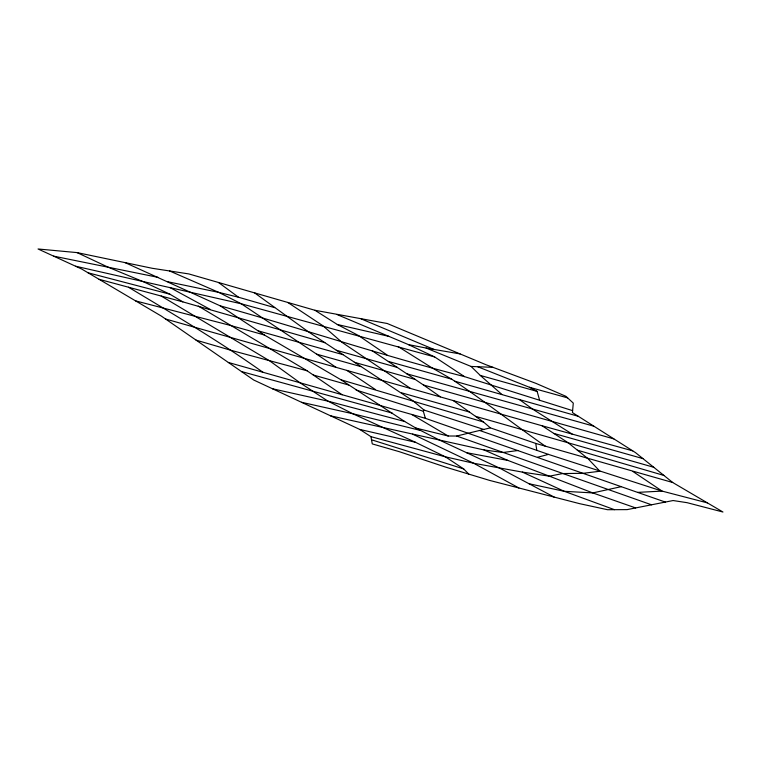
<?xml version="1.0" encoding="UTF-8"?>
<svg xmlns="http://www.w3.org/2000/svg" width="761" height="761" viewBox="0 0 761 761"><rect width="100%" height="100%" fill="white"/><g stroke="black" fill="none" stroke-linecap="round" stroke-linejoin="round"><path stroke-width="1.14" d="M665.342 502.07L425.389 418.322L423.335 411.244L423.953 410.008L413.432 401.152L308.062 331.587L254.621 292.89M537.447 457.294L548.443 454.393L662.099 491.102L707.388 502.878M125.156 262.64L220.205 305.846L264.314 334.973L341.014 379.796L404.69 421.499L415.877 428.072L448.2 436.005L456.714 436.034L490.331 427.853L535.734 443.425L672.705 482.503L722.95 512.02L687.116 502.688L673.095 500.538L627.112 509.623L607.535 509.708L579.54 503.649L489.694 480.429L445.803 467.168L399.173 451.644L372.262 443.901L370.94 436.652L359.801 429.442L253.708 380.015L161.38 316.119L81.703 269.042L38.05 248.98L77.089 252.604L152.238 268.291L188.823 273.931L314.94 310.279L387.206 323.492L486.013 364.738L536.01 383.392L565.927 396.319L573.28 403.102L572.443 412.576L635.492 452.614L672.705 482.503M621.299 486.65L592.762 492.919L564.272 491.302L529.095 483.768M518.003 450.493L503.05 452.51L483.996 449.941L330.597 415.839M637.651 492.377L662.099 491.102L633.038 471.582M337.171 314.607L408.486 344.628L426.15 348.053L471.078 366.45L493.004 367.344M370.94 436.652L445.375 456.828L473.684 463.249L522.331 472.096L549.413 476.177L592.762 492.919L635.654 507.929M426.15 348.053L460.101 353.922M415.877 428.072L439.458 440.067L466.588 452.7L507.863 460.415L549.413 476.177L562.683 473.551L583.192 473.313L599.925 471.24L588.006 458.683L568.087 442.731L542.051 425.76L165.537 318.992M53.631 256.143L157.974 277.337M167.877 281.77L218.788 292.395L238.516 297.237L274.673 307.653M572.614 410.645L464.524 376.628L434.636 356.928L241.342 303.81L75.586 266.226M272.514 388.776L327.943 401.142L404.69 421.499M301.537 402.293L352.724 413.718L419.739 430.26M314.94 310.279L337.304 324.49L388.928 336.372M359.801 429.442L415.344 442.227L445.375 456.828L463.696 468.928L468.795 474.113M88.057 272.799L169.874 294.203L182.849 301.87L324.89 342.669M342.155 394.778L307.102 370.788L231.296 350.393L196.081 340.138M99.044 279.287L182.849 301.87M135.648 300.909L230.231 325.385L264.314 334.973M392.153 413.052L241.456 371.539M593.713 426.16L406.831 373.794L372.167 350.764M542.051 425.76L632.695 450.845M477.661 366.716L529.418 387.273L567.63 397.879M220.205 305.846C301.898 328.581 382.317 355.644 464.524 376.628M388.357 361.418L451.711 379.178C483.72 400.467 513.913 424.296 545.447 446.279M454.783 381.194L578.17 416.267M336.324 350.25L397.29 367.411M258.074 330.816L342.954 354.655M613.823 438.897L423.439 384.99L406.831 373.794M471.078 366.45L480.286 375.43L537.133 391.401L539.625 400.276M354.322 362.293L415.23 379.454M169.589 270.964L218.788 292.395L241.342 303.81L316.614 354.141L360.704 366.574M553.685 433.39L642.969 458.617M341.014 379.796L483.53 422.022L490.331 427.853M313.313 375.021L348.738 385.028M425.389 418.322L228.319 362.445M401.637 392.838L469.461 412.043M475.482 416.315L653.737 467.273M577.342 450.16L663.896 475.425M356.129 390.032L423.335 411.244M371.511 439.772L463.696 468.928M423.953 410.008L483.901 429.499M479.791 430.545L548.443 454.393M651.521 504.8L456.714 436.034M614.45 509.68L564.272 491.302L522.331 472.096M361.066 318.849L433.932 349.413M483.996 449.941L507.863 460.415M415.344 442.227L352.724 413.718L327.943 401.142L300.091 382.831L269.622 360.838L161.189 296.039M466.588 452.7L499.397 468.005L554.208 497.104M408.486 344.628L434.636 356.928M169.874 294.203L144.181 282.093L107.796 267.035L77.089 252.604M412.586 434.131L473.684 463.249L518.888 487.972M337.304 324.49L358.64 335.62L386.94 354.902M529.418 387.273L537.133 391.401M169.779 287.439L210.198 309.404M451.711 379.178L431.04 367.249L398.193 346.607M411.72 414.469L448.2 436.005M307.102 370.788L198.26 306.065M128.495 287.22C173.965 314.493 219.672 341.546 262.925 372.272M572.196 434.103L532.947 409.342L519.116 399.354M287.782 302.45L322.883 325.727L341.927 342.288L410.179 388.186M346.854 370.379L375.268 389.47M316.614 354.141L336.077 367.344M423.439 384.99L440.41 396.823M453.118 400.457L483.53 422.022M218.474 282.474L238.516 297.237M501.765 394.36L480.286 375.43M535.734 443.425L536.809 450.35"/></g></svg>
